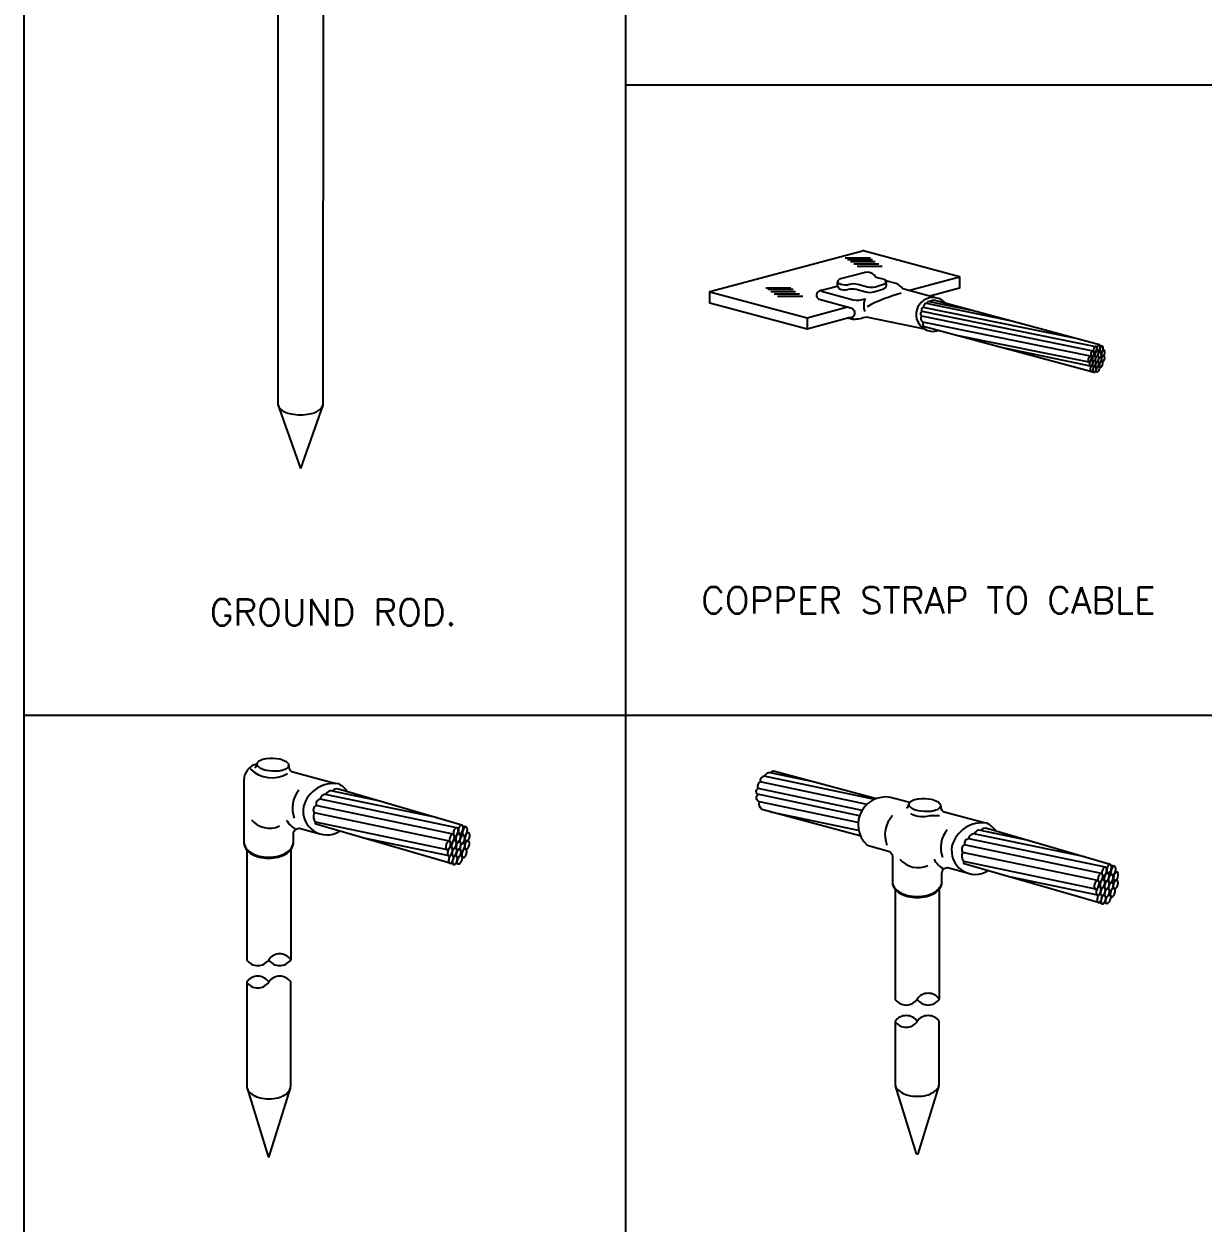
# Model space of a CAD drawing. Header units: inches. Extents: x 1917 to 3477, y 820 to 1550.
# Drawn here: x 1916.8 to 2096, y 1185.1 to 1367.4 of the extents above; entities that cross this region are included whole.
import ezdxf
from ezdxf.enums import TextEntityAlignment as Align

# ---------------------------------------------------------------- set-up
doc = ezdxf.new("R2010")
doc.units = ezdxf.units.IN
doc.header["$MEASUREMENT"] = 0
for name, color, linetype in [('ELDIM', 2, 'Continuous'), ('ELEC', 7, 'Continuous'), ('TITLE', 7, 'Continuous'), ('TXT30', 2, 'Continuous')]:
    doc.layers.add(name, color=color, linetype=linetype)
doc.styles.add('ROMANS', font='romans.shx')

msp = doc.modelspace()

# ---------------------------------------------------------------- linework, layer by layer
at = {"layer": 'ELDIM'}
for p, q in [((2037.66383, 1326.78162), (2040.38486, 1327.5125)), ((2040.98761, 1327.79636), (2040.93544, 1327.81035)), ((1957.01071, 1254.60137), (1957.00858, 1254.57961)), ((2051.39589, 1249.01628), (2049.09235, 1249.64488)), ((2062.7242, 1245.92498), (2056.83065, 1247.53323))]:
    msp.add_line(p, q, dxfattribs=at)
for points in [[(2044.63099, 1329.61148), (2040.89254, 1328.61681, 0.000813506), (2040.88874, 1328.616, 0.068068196), (2040.66166, 1328.51225, 0.101299952), (2040.49827, 1328.34947, 0.330933625), (2040.49827, 1328.06099, 0.106667637), (2040.66027, 1327.91358, 0.072603001), (2040.87756, 1327.82658, 0.005379113), (2040.90316, 1327.82071, 0.141376732), (2042.20053, 1327.79646), (2042.28206, 1327.81834, -0.131812574), (2043.49498, 1327.81844), (2044.97572, 1327.42131, 0.131866711), (2046.18912, 1327.42153), (2047.56235, 1327.86274)], [(2047.55765, 1328.51049), (2046.50123, 1328.79382, -0.228753413), (2045.99594, 1329.22275, 0.264381095), (2044.52974, 1329.58684)], [(2038.05988, 1326.88801, 0.061143725), (2037.78652, 1326.83252, 0.089307636), (2037.4945, 1326.67277, 0.104791214), (2037.29034, 1326.42199, 0.23753959), (2037.29034, 1325.86746, 0.104791214), (2037.4945, 1325.61668, 0.042332447), (2037.62605, 1325.52782), (2042.46308, 1324.23054, -0.944162492), (2042.13561, 1322.68572)], [(2040.45269, 1328.26054, 0.32425186), (2040.71712, 1327.10972, 0.14534042), (2041.97584, 1327.01594), (2042.05737, 1327.03782, -0.131812574), (2043.27029, 1327.03792), (2044.75103, 1326.64079, 0.131866711), (2045.96443, 1326.64102), (2047.47855, 1327.12749, 0.330312712), (2047.89316, 1327.91678, 0.362407543), (2047.53355, 1328.51959)], [(2055.18404, 1325.7849), (2050.35027, 1327.09733, 0.166184129), (2049.34454, 1327.91608), (2047.78893, 1328.33329)], [(2037.98403, 1326.73522), (2042.82106, 1325.43794, 0.143332388), (2044.62906, 1325.61382)], [(2053.69843, 1320.96919), (2044.82883, 1322.82273, -0.063041189), (2042.77954, 1322.44207), (2042.01588, 1322.64688)], [(1956.90979, 1254.97333, 0.096039728), (1956.34492, 1255.36759, 0.052844302), (1955.62623, 1255.59961, 0.084169911), (1953.63917, 1255.69302, 0.052844302), (1952.90187, 1255.52944, 0.096039728), (1952.30251, 1255.18991, 0.429380257), (1952.27406, 1254.58473, 0.096039728), (1952.83893, 1254.19047, 0.052844302), (1953.55763, 1253.95845, 0.073706861), (1955.54469, 1253.86504, 0.052844302), (1956.28198, 1254.02862, 0.096039728), (1956.88135, 1254.36816, 0.446784554), (1956.89592, 1254.98699)], [(1952.15695, 1254.88206, 0.351392718), (1950.19446, 1252.43442), (1950.19446, 1242.90143, 0.157481547), (1950.48986, 1241.98682, 0.106562476), (1951.38352, 1241.18113, 0.072071379), (1952.51625, 1240.73204, 0.105685164), (1955.39548, 1240.73204, 0.072071379), (1956.52821, 1241.18113, 0.106562476), (1957.42187, 1241.98682, 0.157481547), (1957.71726, 1242.90143), (1957.71726, 1244.28886, -0.495852138), (1958.77648, 1245.09433), (1961.54783, 1244.32585)], [(1957.02699, 1254.6841), (1957.02699, 1254.49185, 0.338172887), (1957.64281, 1253.68547), (1964.14114, 1251.91218)], [(1964.59525, 1251.86121, 0.383598824), (1959.25241, 1248.41613, 0.660119685), (1964.743, 1244.67069)], [(2049.19605, 1249.61724, 0.824837357), (2044.94696, 1242.54908), (2048.16501, 1241.65673, -0.337030545), (2048.77752, 1240.85125), (2048.77752, 1236.91423, 0.157481547), (2049.07292, 1235.99962, 0.106562476), (2049.96658, 1235.19392, 0.072071379), (2051.09931, 1234.74483, 0.105685164), (2053.97854, 1234.74483, 0.072071379), (2055.11126, 1235.19392, 0.106562476), (2056.00493, 1235.99962, 0.157481547), (2056.30032, 1236.91423), (2056.30032, 1238.30165, -0.495852138), (2057.35954, 1239.10712), (2060.13089, 1238.33864)], [(2056.02304, 1248.84028, 0.096039728), (2055.45873, 1249.23535, 0.052844302), (2054.74037, 1249.46839, 0.084527924), (2052.75344, 1249.56462, 0.052844302), (2052.01592, 1249.40209, 0.096039728), (2051.41607, 1249.06341, 0.429801345), (2051.38676, 1248.45828, 0.096039728), (2051.95107, 1248.06321, 0.052844302), (2052.66944, 1247.83017, 0.074064286), (2054.65636, 1247.73394, 0.052844302), (2055.39389, 1247.89647, 0.096039728), (2055.99373, 1248.23515, 0.447211066), (2056.00875, 1248.85437)], [(2056.12343, 1248.46817), (2056.12127, 1248.44642, 0.381249278), (2056.77652, 1247.54683)], [(2055.91079, 1246.9936, 0.085919841), (2054.02031, 1246.90878, -0.198981788), (2051.58668, 1247.34302)], [(2063.17831, 1245.87401, 0.383598824), (2057.83547, 1242.42893, 0.660119685), (2063.32606, 1238.68348)], [(1950.19009, 1243.06373, 0.157481547), (1950.48549, 1242.14912, 0.106562476), (1951.37915, 1241.34342, 0.072071379), (1952.51188, 1240.89433, 0.105685164), (1955.39111, 1240.89433, 0.072071379), (1956.52383, 1241.34342, 0.106562476), (1957.4175, 1242.14912, 0.157481547), (1957.71289, 1243.06373, 0.157481547)], [(2048.77315, 1237.07653, 0.157481547), (2049.06855, 1236.16191, 0.106562476), (2049.96221, 1235.35622, 0.072071379), (2051.09494, 1234.90713, 0.105685164), (2053.97417, 1234.90713, 0.072071379), (2055.10689, 1235.35622, 0.106562476), (2056.00056, 1236.16191, 0.157481547), (2056.29595, 1237.07653, 0.157481547)]]:
    msp.add_lwpolyline(points, format="xyb", dxfattribs=at)
for centre, radius, start, end in [((2047.40471, 1328.19001), 0.36326, 279.9034355, 50.1825382), ((2047.34024, 1324.55518), 2.91385, 158.5390665, 197.8336973), ((2056.64688, 1302.22689), 25.08116, 105.0745014, 117.8745103), ((2054.95353, 1323.21901), 2.57623, 39.9473133, 288.2504937), ((2054.33601, 1324.80602), 0.36347, 73.2321889, 165.2641216), ((1954.44582, 1257.4226), 4.63281, 224.7825821, 300.553223), ((1951.44767, 1254.90996), 0.70772, 302.7513352, 356.2379534), ((1957.83991, 1254.49653), 0.83547, 257.5902915, 257.7913996), ((1961.85685, 1248.16432), 4.30814, 140.7615057, 200.482558), ((1963.05196, 1248.72469), 3.48281, 35.0416896, 63.4362287), ((2050.56083, 1248.78468), 0.70772, 302.6698643, 356.1564825), ((2051.92395, 1244.11344), 4.28222, 136.904924, 201.2714932), ((1954.08259, 1248.74386), 3.61313, 220.231011, 294.8434674), ((1959.71454, 1247.98677), 3.44131, 208.2329268, 243.4173824), ((2060.43991, 1242.17712), 4.30814, 140.7615057, 200.482558), ((2061.63502, 1242.73749), 3.48281, 35.0416896, 63.4362287), ((2052.66565, 1242.75666), 3.61313, 220.231011, 294.8434674), ((2058.1413, 1242.02785), 3.44131, 208.2329268, 243.4173824)]:
    msp.add_arc(centre, radius, start, end, dxfattribs=at)
at = {"layer": 'ELEC', "color": 1}
for p, q in [((1955.34366, 1411.15184), (1955.34366, 1309.53255)), ((1962.21415, 1411.14541), (1962.21125, 1309.43768)), ((2041.61261, 1331.81763), (2045.43403, 1331.81763)), ((2041.9352, 1331.58884), (2045.75662, 1331.58884)), ((2042.38681, 1331.26855), (2046.13234, 1331.26855)), ((2042.90295, 1330.9025), (2046.72437, 1330.9025)), ((2043.41908, 1330.53645), (2047.24051, 1330.53645)), ((2029.52543, 1327.26973), (2033.34686, 1327.26973)), ((2029.84802, 1327.04095), (2033.66944, 1327.04095)), ((2030.29964, 1326.72065), (2034.04516, 1326.72065)), ((2030.81577, 1326.3546), (2034.63719, 1326.3546)), ((2031.33191, 1325.98855), (2035.15333, 1325.98855)), ((2080.23661, 1318.6225), (2055.06183, 1325.37335)), ((2076.47106, 1319.63148), (2053.44692, 1324.26617)), ((2035.80921, 1322.71272), (2035.80921, 1320.98642)), ((2078.90981, 1316.90109), (2053.41321, 1322.05541)), ((2079.44303, 1314.41454), (2053.66839, 1321.33343)), ((2078.7036, 1315.98658), (2058.55233, 1320.01747)), ((2078.89693, 1315.34256), (2065.36789, 1318.18597)), ((2079.9467, 1317.70494), (2079.7986, 1317.73742)), ((2080.68794, 1318.42066), (2080.33268, 1318.51585)), ((2080.93355, 1317.80631), (2080.76966, 1317.85023)), ((2079.09457, 1316.26256), (2078.98509, 1316.28657)), ((2079.57827, 1316.97466), (2079.36682, 1317.02103)), ((2080.39762, 1317.52847), (2080.06766, 1317.60082)), ((2080.69985, 1316.88812), (2080.49739, 1316.94237)), ((2080.95952, 1316.93386), (2080.87692, 1316.956)), ((2079.20684, 1315.46168), (2079.10004, 1315.4851)), ((2079.64068, 1315.33216), (2079.4985, 1315.36334)), ((2079.89189, 1314.46581), (2079.60502, 1314.54268)), ((2080.22247, 1315.33215), (2080.06176, 1315.37521)), ((2080.39205, 1315.17071), (2080.28824, 1315.19853)), ((1955.34366, 1309.53255), (1958.78038, 1299.82521)), ((1962.21125, 1309.43768), (1958.78038, 1299.82521)), ((2044.95868, 1248.73483), (2028.66821, 1252.15708)), ((2046.10064, 1249.48981), (2029.30279, 1253.02023)), ((2036.53358, 1252.22719), (2030.20423, 1253.55744)), ((2046.35816, 1249.5947), (2030.70882, 1253.78793)), ((1979.45834, 1246.74054), (1962.56099, 1250.25588)), ((1970.90462, 1249.23444), (1963.3925, 1250.81256)), ((2043.77117, 1247.01946), (2028.26583, 1250.27823)), ((2044.16984, 1247.83616), (2028.39294, 1251.152)), ((1981.99246, 1244.24196), (1961.11056, 1248.59538)), ((1982.58166, 1245.18039), (1961.78669, 1249.51813)), ((2043.53749, 1246.00632), (2028.56746, 1249.15258)), ((2043.62335, 1244.78267), (2030.29095, 1247.58476)), ((1981.12708, 1241.84988), (1961.04965, 1246.03682)), ((1983.96186, 1245.32714), (1983.45434, 1245.46313)), ((2069.48768, 1243.24723), (2061.97556, 1244.82535)), ((1981.40327, 1240.92986), (1968.22348, 1243.65958)), ((1982.37662, 1243.26143), (1982.07455, 1243.32767)), ((1982.90295, 1244.30469), (1982.69137, 1244.35108)), ((1983.54712, 1244.05259), (1983.07575, 1244.15595)), ((1983.97887, 1243.1378), (1983.68964, 1243.2153)), ((1984.31273, 1244.4495), (1984.0786, 1244.51224)), ((1984.34983, 1243.20315), (1984.23183, 1243.23477)), ((2081.16472, 1239.19319), (2060.36975, 1243.53093)), ((2078.0414, 1240.75334), (2061.14405, 1244.26868)), ((1981.68561, 1242.24415), (1981.52921, 1242.27845)), ((1981.846, 1241.10003), (1981.69344, 1241.13348)), ((2080.57552, 1238.25476), (2059.69361, 1242.60817)), ((1982.46578, 1240.91501), (1982.26266, 1240.95955)), ((1982.82465, 1239.67736), (1982.41483, 1239.78717)), ((1983.29691, 1240.91499), (1983.06732, 1240.97651)), ((1983.53916, 1240.68436), (1983.39087, 1240.7241)), ((2079.71014, 1235.86268), (2059.63271, 1240.04962)), ((2082.54492, 1239.33994), (2082.0374, 1239.47593)), ((2079.98633, 1234.94265), (2066.80654, 1237.67238)), ((2081.48601, 1238.31749), (2081.27443, 1238.36388)), ((2082.13018, 1238.06538), (2081.65881, 1238.16875)), ((2082.89579, 1238.4623), (2082.66166, 1238.52504)), ((2080.26867, 1236.25695), (2080.11227, 1236.29124)), ((2080.95967, 1237.27423), (2080.65761, 1237.34046)), ((2082.56193, 1237.1506), (2082.2727, 1237.2281)), ((2082.93289, 1237.21595), (2082.81489, 1237.24757)), ((2080.42906, 1235.11283), (2080.27649, 1235.14628)), ((2081.04884, 1234.9278), (2080.84572, 1234.97234)), ((2081.87997, 1234.92779), (2081.65038, 1234.9893)), ((2082.12222, 1234.69716), (2081.97392, 1234.7369)), ((2081.40771, 1233.69015), (2080.99789, 1233.79997))]:
    msp.add_line(p, q, dxfattribs=at)
for points in [[(2043.03918, 1322.46117), (2042.16874, 1322.69462), (2035.80921, 1320.98642), (2021.04171, 1324.94703), (2021.04171, 1326.68489), (2044.20451, 1332.9065)], [(2051.24229, 1326.8581), (2058.99356, 1328.94011), (2044.15538, 1332.91968)], [(2058.98117, 1328.96316), (2058.98117, 1327.21049), (2054.45818, 1325.9956)], [(2021.04171, 1326.67333), (2035.80921, 1322.71272), (2041.96116, 1324.36515)]]:
    msp.add_lwpolyline(points, dxfattribs=at)
for points in [[(2061.11805, 1323.75059), (2054.44006, 1325.15348, -0.234211552), (2055.09608, 1325.36921)], [(2079.7218, 1318.31793), (2053.29471, 1323.66782, 0.600840299), (2053.22007, 1322.93992)], [(2067.17801, 1322.12683), (2053.98357, 1324.89867, 0.430044597), (2053.48234, 1324.26371, 0.574399479), (2053.30454, 1323.66783)], [(2079.30936, 1317.66103), (2053.238, 1322.93616, 0.513931948), (2053.41613, 1322.06445, 0.342430736), (2053.67656, 1321.32809)], [(2078.92364, 1317.08145, 0.064948126), (2078.93438, 1316.93034, 0.104202953), (2078.98998, 1316.80183, 0.348794874), (2079.14467, 1316.76019, 0.104202953), (2079.25726, 1316.84342, 0.064948126), (2079.34242, 1316.96872, 0.096293729), (2079.44184, 1317.33807, 0.064948126), (2079.4311, 1317.48919, 0.104202953), (2079.3755, 1317.61769, 0.360500933), (2079.22081, 1317.65933, 0.104202953), (2079.10822, 1317.5761, 0.064948126), (2079.02306, 1317.4508, 0.106799207), (2078.92283, 1317.06531)], [(2079.33443, 1317.74461, 0.064948126), (2079.34517, 1317.5935, 0.104202953), (2079.40077, 1317.46499, 0.348794874), (2079.55545, 1317.42335, 0.104202953), (2079.66805, 1317.50658, 0.064948126), (2079.7532, 1317.63188, 0.096293729), (2079.85263, 1318.00123, 0.064948126), (2079.84188, 1318.15234, 0.104202953), (2079.78628, 1318.28085, 0.360500933), (2079.6316, 1318.32249, 0.104202953), (2079.519, 1318.23926, 0.064948126), (2079.43385, 1318.11396, 0.106799207), (2079.33362, 1317.72846)], [(2079.58722, 1317.11303, 0.064948126), (2079.59796, 1316.96192, 0.104202953), (2079.65356, 1316.83341, 0.348794874), (2079.80825, 1316.79177, 0.104202953), (2079.92084, 1316.875, 0.064948126), (2080.006, 1317.0003, 0.096293729), (2080.10542, 1317.36965, 0.064948126), (2080.09468, 1317.52076, 0.104202953), (2080.03908, 1317.64927, 0.360500933), (2079.88439, 1317.69091, 0.104202953), (2079.77179, 1317.60768, 0.064948126), (2079.68664, 1317.48238, 0.106799207), (2079.58641, 1317.09689)], [(2079.85897, 1318.03346, 0.064948126), (2079.86972, 1317.88235, 0.104202953), (2079.92532, 1317.75384, 0.348794874), (2080.08, 1317.7122, 0.104202953), (2080.1926, 1317.79543, 0.064948126), (2080.27775, 1317.92073, 0.096293729), (2080.37718, 1318.29008, 0.064948126), (2080.36643, 1318.44119, 0.104202953), (2080.31083, 1318.5697, 0.360500933), (2080.15615, 1318.61134, 0.104202953), (2080.04355, 1318.52811, 0.064948126), (2079.9584, 1318.40281, 0.106799207), (2079.85816, 1318.01732)], [(2080.30896, 1317.83038, 0.064948126), (2080.3197, 1317.67926, 0.104202953), (2080.3753, 1317.55075, 0.348794874), (2080.52999, 1317.50911, 0.104202953), (2080.64258, 1317.59234, 0.064948126), (2080.72774, 1317.71764, 0.096293729), (2080.82716, 1318.08699, 0.064948126), (2080.81642, 1318.23811, 0.104202953), (2080.76082, 1318.36661, 0.360500933), (2080.60613, 1318.40825, 0.104202953), (2080.49353, 1318.32502, 0.064948126), (2080.40838, 1318.19972, 0.106799207), (2080.30815, 1317.81423)], [(2080.57024, 1317.22111, 0.064948126), (2080.58098, 1317.06999, 0.104202953), (2080.63658, 1316.94149, 0.348794874), (2080.79127, 1316.89985, 0.104202953), (2080.90386, 1316.98308, 0.064948126), (2080.98902, 1317.10838, 0.096293729), (2081.08844, 1317.47772, 0.064948126), (2081.0777, 1317.62884, 0.104202953), (2081.0221, 1317.75734, 0.360500933), (2080.86741, 1317.79898, 0.104202953), (2080.75481, 1317.71575, 0.064948126), (2080.66966, 1317.59045, 0.106799207), (2080.56943, 1317.20496)], [(2078.52815, 1316.3132, 0.064948126), (2078.53889, 1316.16209, 0.104202953), (2078.59449, 1316.03358, 0.348794874), (2078.74918, 1315.99194, 0.104202953), (2078.86177, 1316.07517, 0.064948126), (2078.94693, 1316.20047, 0.096293729), (2079.04635, 1316.56982, 0.064948126), (2079.03561, 1316.72093, 0.104202953), (2078.98001, 1316.84944, 0.360500933), (2078.82532, 1316.89108, 0.104202953), (2078.71272, 1316.80785, 0.064948126), (2078.62757, 1316.68255, 0.106799207), (2078.52734, 1316.29706)], [(2078.72811, 1315.67519, 0.064948126), (2078.73885, 1315.52407, 0.104202953), (2078.79445, 1315.39557, 0.348794874), (2078.94914, 1315.35393, 0.104202953), (2079.06173, 1315.43716, 0.064948126), (2079.14689, 1315.56246, 0.096293729), (2079.24631, 1315.9318, 0.064948126), (2079.23557, 1316.08292, 0.104202953), (2079.17997, 1316.21142, 0.360500933), (2079.02528, 1316.25306, 0.104202953), (2078.91268, 1316.16984, 0.064948126), (2078.82753, 1316.04453, 0.106799207), (2078.7273, 1315.65904)], [(2079.14332, 1316.40693, 0.064948126), (2079.15407, 1316.25582, 0.104202953), (2079.20967, 1316.12731, 0.348794874), (2079.36435, 1316.08567, 0.104202953), (2079.47695, 1316.1689, 0.064948126), (2079.5621, 1316.2942, 0.096293729), (2079.66153, 1316.66355, 0.064948126), (2079.65078, 1316.81466, 0.104202953), (2079.59518, 1316.94317, 0.360500933), (2079.4405, 1316.98481, 0.104202953), (2079.3279, 1316.90158, 0.064948126), (2079.24275, 1316.77628, 0.106799207), (2079.14251, 1316.39079)], [(2079.19223, 1315.62883, 0.064948126), (2079.20298, 1315.47771, 0.104202953), (2079.25858, 1315.3492, 0.348794874), (2079.41326, 1315.30756, 0.104202953), (2079.52586, 1315.39079, 0.064948126), (2079.61101, 1315.51609, 0.096293729), (2079.71043, 1315.88544, 0.064948126), (2079.69969, 1316.03656, 0.104202953), (2079.64409, 1316.16506, 0.360500933), (2079.48941, 1316.2067, 0.104202953), (2079.37681, 1316.12347, 0.064948126), (2079.29166, 1315.99817, 0.106799207), (2079.19142, 1315.61268)], [(2079.62324, 1316.29741, 0.064948126), (2079.63399, 1316.1463, 0.104202953), (2079.68959, 1316.01779, 0.348794874), (2079.84427, 1315.97615, 0.104202953), (2079.95687, 1316.05938, 0.064948126), (2080.04202, 1316.18468, 0.096293729), (2080.14145, 1316.55403, 0.064948126), (2080.1307, 1316.70514, 0.104202953), (2080.0751, 1316.83365, 0.360500933), (2079.92042, 1316.87529, 0.104202953), (2079.80782, 1316.79206, 0.064948126), (2079.72267, 1316.66676, 0.106799207), (2079.62243, 1316.28127)], [(2079.63462, 1315.47093, 0.064948126), (2079.64536, 1315.31982, 0.104202953), (2079.70096, 1315.19131, 0.348794874), (2079.85565, 1315.14967, 0.104202953), (2079.96824, 1315.2329, 0.064948126), (2080.0534, 1315.3582, 0.096293729), (2080.15282, 1315.72755, 0.064948126), (2080.14208, 1315.87866, 0.104202953), (2080.08648, 1316.00717, 0.360500933), (2079.93179, 1316.04881, 0.104202953), (2079.81919, 1315.96558, 0.064948126), (2079.73404, 1315.84028, 0.106799207), (2079.63381, 1315.45478)], [(2080.0296, 1316.93935, 0.064948126), (2080.04035, 1316.78823, 0.104202953), (2080.09595, 1316.65973, 0.348794874), (2080.25063, 1316.61809, 0.104202953), (2080.36323, 1316.70132, 0.064948126), (2080.44838, 1316.82662, 0.096293729), (2080.54781, 1317.19596, 0.064948126), (2080.53706, 1317.34708, 0.104202953), (2080.48146, 1317.47558, 0.360500933), (2080.32678, 1317.51722, 0.104202953), (2080.21418, 1317.434, 0.064948126), (2080.12903, 1317.30869, 0.106799207), (2080.02879, 1316.9232)], [(2080.0454, 1316.14988, 0.064948126), (2080.05615, 1315.99876, 0.104202953), (2080.11175, 1315.87026, 0.348794874), (2080.26643, 1315.82862, 0.104202953), (2080.37903, 1315.91184, 0.064948126), (2080.46418, 1316.03715, 0.096293729), (2080.56361, 1316.40649, 0.064948126), (2080.55286, 1316.55761, 0.104202953), (2080.49726, 1316.68611, 0.360500933), (2080.34258, 1316.72775, 0.104202953), (2080.22998, 1316.64452, 0.064948126), (2080.14483, 1316.51922, 0.106799207), (2080.04459, 1316.13373)], [(2080.235, 1315.50251, 0.064948126), (2080.24574, 1315.35139, 0.104202953), (2080.30134, 1315.22289, 0.348794874), (2080.45603, 1315.18125, 0.104202953), (2080.56862, 1315.26448, 0.064948126), (2080.65378, 1315.38978, 0.096293729), (2080.7532, 1315.75912, 0.064948126), (2080.74246, 1315.91024, 0.104202953), (2080.68686, 1316.03875, 0.360500933), (2080.53217, 1316.08039, 0.104202953), (2080.41957, 1315.99716, 0.064948126), (2080.33442, 1315.87186, 0.106799207), (2080.23419, 1315.48636)], [(2080.54121, 1316.36523, 0.064948126), (2080.55195, 1316.21412, 0.104202953), (2080.60755, 1316.08561, 0.348794874), (2080.76224, 1316.04397, 0.104202953), (2080.87483, 1316.1272, 0.064948126), (2080.95998, 1316.2525, 0.096293729), (2081.05941, 1316.62185, 0.064948126), (2081.04867, 1316.77296, 0.104202953), (2080.99306, 1316.90147, 0.360500933), (2080.83838, 1316.94311, 0.104202953), (2080.72578, 1316.85988, 0.064948126), (2080.64063, 1316.73458, 0.106799207), (2080.5404, 1316.34909)], [(2078.82884, 1314.87536, 0.064948126), (2078.83959, 1314.72424, 0.104202953), (2078.89519, 1314.59574, 0.348794874), (2079.04987, 1314.5541, 0.104202953), (2079.16247, 1314.63733, 0.064948126), (2079.24762, 1314.76263, 0.096293729), (2079.34704, 1315.13197, 0.064948126), (2079.3363, 1315.28309, 0.104202953), (2079.2807, 1315.41159, 0.360500933), (2079.12602, 1315.45323, 0.104202953), (2079.01342, 1315.37001, 0.064948126), (2078.92827, 1315.2447, 0.106799207), (2078.82803, 1314.85921)], [(2079.24557, 1314.74955, 0.064948126), (2079.25631, 1314.59843, 0.104202953), (2079.31191, 1314.46992, 0.348794874), (2079.46659, 1314.42828, 0.104202953), (2079.57919, 1314.51151, 0.064948126), (2079.66434, 1314.63682, 0.096293729), (2079.76377, 1315.00616, 0.064948126), (2079.75302, 1315.15728, 0.104202953), (2079.69742, 1315.28578, 0.360500933), (2079.54274, 1315.32742, 0.104202953), (2079.43014, 1315.24419, 0.064948126), (2079.34499, 1315.11889, 0.106799207), (2079.24476, 1314.7334)], [(2079.73118, 1314.82623, 0.064948126), (2079.71941, 1314.67519, 0.104202953), (2079.75534, 1314.53986, 0.362537459), (2079.90214, 1314.47575, 0.104202953), (2080.02583, 1314.54137, 0.064948126), (2080.12862, 1314.65266, 0.108621229), (2080.2817, 1315.00318, 0.064948126), (2080.29348, 1315.15422, 0.104202953), (2080.25754, 1315.28955, 0.374347234), (2080.11074, 1315.35366, 0.104202953), (2079.98705, 1315.28804, 0.064948126), (2079.88426, 1315.17675, 0.09386946), (2079.73834, 1314.85754)], [(2029.3084, 1253.02065, 0.461338911), (2028.66899, 1252.15368, 0.494693157), (2028.41499, 1251.15397)], [(1983.31711, 1245.61549), (1964.55354, 1251.08614, 0.250924417), (1963.65203, 1250.79051, 0.389700126), (1962.66024, 1250.24607, 0.466140616), (1961.80814, 1249.52015, 0.483038431), (1961.17954, 1248.58484, 0.519983473), (1960.91413, 1247.4122)], [(2043.81633, 1243.97187), (2028.94644, 1247.95994, -0.304489025), (2028.56861, 1249.15653, -0.578900393), (2028.31993, 1250.25718)], [(1981.42168, 1243.15633), (1960.86799, 1247.44336, 0.298031818), (1961.06779, 1246.04413)], [(1982.18342, 1239.60412), (1961.11601, 1245.72435, -0.274181976), (1961.09573, 1246.01621)], [(1982.02827, 1244.36136, 0.064948126), (1982.04362, 1244.14548, 0.104202953), (1982.12305, 1243.9619, 0.348794874), (1982.34402, 1243.90242, 0.104202953), (1982.50488, 1244.02132, 0.064948126), (1982.62652, 1244.20032, 0.096293729), (1982.76856, 1244.72795, 0.064948126), (1982.75321, 1244.94383, 0.104202953), (1982.67378, 1245.12741, 0.360500933), (1982.4528, 1245.1869, 0.104202953), (1982.29195, 1245.068, 0.064948126), (1982.1703, 1244.889, 0.106799207), (1982.02711, 1244.3383)], [(1982.77762, 1244.77401, 0.064948126), (1982.79297, 1244.55813, 0.104202953), (1982.8724, 1244.37455, 0.348794874), (1983.09338, 1244.31506, 0.104202953), (1983.25423, 1244.43396, 0.064948126), (1983.37588, 1244.61296, 0.096293729), (1983.51791, 1245.1406, 0.064948126), (1983.50256, 1245.35648, 0.104202953), (1983.42313, 1245.54006, 0.360500933), (1983.20216, 1245.59954, 0.104202953), (1983.0413, 1245.48065, 0.064948126), (1982.91966, 1245.30164, 0.106799207), (1982.77646, 1244.75094)], [(1983.42046, 1244.48388, 0.064948126), (1983.4358, 1244.268, 0.104202953), (1983.51523, 1244.08442, 0.348794874), (1983.73621, 1244.02494, 0.104202953), (1983.89706, 1244.14383, 0.064948126), (1984.01871, 1244.32284, 0.096293729), (1984.16074, 1244.85047, 0.064948126), (1984.1454, 1245.06635, 0.104202953), (1984.06597, 1245.24993, 0.360500933), (1983.84499, 1245.30942, 0.104202953), (1983.68414, 1245.19052, 0.064948126), (1983.56249, 1245.01152, 0.106799207), (1983.4193, 1244.46081)], [(2081.90017, 1239.62829), (2063.1366, 1245.09893, 0.250924417), (2062.23509, 1244.80331, 0.389700126), (2061.2433, 1244.25887, 0.466140616), (2060.3912, 1243.53295, 0.483038431), (2059.7626, 1242.59763, 0.519983473), (2059.49719, 1241.425)], [(1980.87644, 1242.31649, 0.064948126), (1980.89179, 1242.10061, 0.104202953), (1980.97122, 1241.91703, 0.348794874), (1981.1922, 1241.85755, 0.104202953), (1981.35305, 1241.97645, 0.064948126), (1981.4747, 1242.15545, 0.096293729), (1981.61673, 1242.68308, 0.064948126), (1981.60138, 1242.89896, 0.104202953), (1981.52195, 1243.08254, 0.360500933), (1981.30098, 1243.14203, 0.104202953), (1981.14012, 1243.02313, 0.064948126), (1981.01848, 1242.84413, 0.106799207), (1980.87528, 1242.29343)], [(1981.44143, 1243.414, 0.064948126), (1981.45678, 1243.19812, 0.104202953), (1981.53621, 1243.01454, 0.348794874), (1981.75718, 1242.95505, 0.104202953), (1981.91804, 1243.07395, 0.064948126), (1982.03968, 1243.25295, 0.096293729), (1982.18172, 1243.78059, 0.064948126), (1982.16637, 1243.99647, 0.104202953), (1982.08694, 1244.18005, 0.360500933), (1981.86596, 1244.23953, 0.104202953), (1981.70511, 1244.12063, 0.064948126), (1981.58346, 1243.94163, 0.106799207), (1981.44027, 1243.39093)], [(1981.75527, 1242.45039, 0.064948126), (1981.77061, 1242.23451, 0.104202953), (1981.85004, 1242.05094, 0.348794874), (1982.07102, 1241.99145, 0.104202953), (1982.23187, 1242.11035, 0.064948126), (1982.35352, 1242.28935, 0.096293729), (1982.49555, 1242.81699, 0.064948126), (1982.48021, 1243.03287, 0.104202953), (1982.40078, 1243.21645, 0.360500933), (1982.1798, 1243.27593, 0.104202953), (1982.01895, 1243.15703, 0.064948126), (1981.8973, 1242.97803, 0.106799207), (1981.75411, 1242.42733)], [(1982.3894, 1243.45911, 0.064948126), (1982.40475, 1243.24323, 0.104202953), (1982.48418, 1243.05965, 0.348794874), (1982.70516, 1243.00016, 0.104202953), (1982.86601, 1243.11906, 0.064948126), (1982.98765, 1243.29806, 0.096293729), (1983.12969, 1243.8257, 0.064948126), (1983.11434, 1244.04158, 0.104202953), (1983.03491, 1244.22516, 0.360500933), (1982.81393, 1244.28464, 0.104202953), (1982.65308, 1244.16575, 0.064948126), (1982.53143, 1243.98674, 0.106799207), (1982.38824, 1243.43604)], [(1982.44087, 1242.29393, 0.064948126), (1982.45622, 1242.07805, 0.104202953), (1982.53564, 1241.89448, 0.348794874), (1982.75662, 1241.83499, 0.104202953), (1982.91747, 1241.95389, 0.064948126), (1983.03912, 1242.13289, 0.096293729), (1983.18116, 1242.66053, 0.064948126), (1983.16581, 1242.87641, 0.104202953), (1983.08638, 1243.05999, 0.360500933), (1982.8654, 1243.11947, 0.104202953), (1982.70455, 1243.00057, 0.064948126), (1982.5829, 1242.82157, 0.106799207), (1982.43971, 1242.27087)], [(1983.02138, 1243.21099, 0.064948126), (1983.03673, 1242.99511, 0.104202953), (1983.11616, 1242.81153, 0.348794874), (1983.33713, 1242.75204, 0.104202953), (1983.49799, 1242.87094, 0.064948126), (1983.61963, 1243.04994, 0.096293729), (1983.76167, 1243.57758, 0.064948126), (1983.74632, 1243.79346, 0.104202953), (1983.66689, 1243.97704, 0.360500933), (1983.44591, 1244.03652, 0.104202953), (1983.28506, 1243.91762, 0.064948126), (1983.16341, 1243.73862, 0.106799207), (1983.02022, 1243.18792)], [(1983.04395, 1242.08317, 0.064948126), (1983.0593, 1241.86729, 0.104202953), (1983.13873, 1241.68371, 0.348794874), (1983.35971, 1241.62423, 0.104202953), (1983.52056, 1241.74312, 0.064948126), (1983.64221, 1241.92213, 0.096293729), (1983.78424, 1242.44976, 0.064948126), (1983.76889, 1242.66564, 0.104202953), (1983.68946, 1242.84922, 0.360500933), (1983.46848, 1242.90871, 0.104202953), (1983.30763, 1242.78981, 0.064948126), (1983.18598, 1242.61081, 0.106799207), (1983.04279, 1242.0601)], [(1983.75224, 1242.39082, 0.064948126), (1983.76759, 1242.17494, 0.104202953), (1983.84702, 1241.99136, 0.348794874), (1984.068, 1241.93188, 0.104202953), (1984.22885, 1242.05077, 0.064948126), (1984.3505, 1242.22978, 0.096293729), (1984.49253, 1242.75741, 0.064948126), (1984.47718, 1242.97329, 0.104202953), (1984.39775, 1243.15687, 0.360500933), (1984.17677, 1243.21636, 0.104202953), (1984.01592, 1243.09746, 0.064948126), (1983.89428, 1242.91846, 0.106799207), (1983.75108, 1242.36775)], [(1983.79371, 1243.6135, 0.064948126), (1983.80906, 1243.39762, 0.104202953), (1983.88849, 1243.21404, 0.348794874), (1984.10947, 1243.15456, 0.104202953), (1984.27032, 1243.27345, 0.064948126), (1984.39197, 1243.45246, 0.096293729), (1984.534, 1243.98009, 0.064948126), (1984.51865, 1244.19597, 0.104202953), (1984.43923, 1244.37955, 0.360500933), (1984.21825, 1244.43904, 0.104202953), (1984.0574, 1244.32014, 0.064948126), (1983.93575, 1244.14114, 0.106799207), (1983.79256, 1243.59043)], [(1950.6124, 1241.82887), (1950.6124, 1225.1366, 0.533897265), (1953.95586, 1225.1366, 0.533897265), (1957.29933, 1225.1366)], [(1957.29933, 1241.82887), (1957.29933, 1225.1366, 0.533897265), (1953.95586, 1225.1366)], [(1981.1621, 1241.40504, 0.064948126), (1981.17745, 1241.18916, 0.104202953), (1981.25688, 1241.00558, 0.348794874), (1981.47786, 1240.9461, 0.104202953), (1981.63871, 1241.065, 0.064948126), (1981.76035, 1241.244, 0.096293729), (1981.90239, 1241.77164, 0.064948126), (1981.88704, 1241.98752, 0.104202953), (1981.80761, 1242.17109, 0.360500933), (1981.58663, 1242.23058, 0.104202953), (1981.42578, 1242.11168, 0.064948126), (1981.30413, 1241.93268, 0.106799207), (1981.16094, 1241.38198)], [(1981.30601, 1240.26243, 0.064948126), (1981.32135, 1240.04655, 0.104202953), (1981.40078, 1239.86297, 0.348794874), (1981.62176, 1239.80349, 0.104202953), (1981.78261, 1239.92238, 0.064948126), (1981.90426, 1240.10139, 0.096293729), (1982.04629, 1240.62902, 0.064948126), (1982.03095, 1240.8449, 0.104202953), (1981.95152, 1241.02848, 0.360500933), (1981.73054, 1241.08797, 0.104202953), (1981.56969, 1240.96907, 0.064948126), (1981.44804, 1240.79007, 0.106799207), (1981.30485, 1240.23936)], [(1981.82513, 1241.33881, 0.064948126), (1981.84048, 1241.12293, 0.104202953), (1981.91991, 1240.93935, 0.348794874), (1982.14089, 1240.87987, 0.104202953), (1982.30174, 1240.99876, 0.064948126), (1982.42339, 1241.17777, 0.096293729), (1982.56542, 1241.7054, 0.064948126), (1982.55007, 1241.92128, 0.104202953), (1982.47065, 1242.10486, 0.360500933), (1982.24967, 1242.16435, 0.104202953), (1982.08881, 1242.04545, 0.064948126), (1981.96717, 1241.86645, 0.106799207), (1981.82398, 1241.31574)], [(1982.45711, 1241.11325, 0.064948126), (1982.47246, 1240.89737, 0.104202953), (1982.55189, 1240.71379, 0.348794874), (1982.77287, 1240.6543, 0.104202953), (1982.93372, 1240.7732, 0.064948126), (1983.05537, 1240.9522, 0.096293729), (1983.1974, 1241.47984, 0.064948126), (1983.18205, 1241.69572, 0.104202953), (1983.10262, 1241.8793, 0.360500933), (1982.88165, 1241.93878, 0.104202953), (1982.72079, 1241.81989, 0.064948126), (1982.59915, 1241.64088, 0.106799207), (1982.45596, 1241.09018)], [(1983.3148, 1241.15836, 0.064948126), (1983.33015, 1240.94248, 0.104202953), (1983.40958, 1240.7589, 0.348794874), (1983.63056, 1240.69942, 0.104202953), (1983.79141, 1240.81831, 0.064948126), (1983.91305, 1240.99732, 0.096293729), (1984.05509, 1241.52495, 0.064948126), (1984.03974, 1241.74083, 0.104202953), (1983.96031, 1241.92441, 0.360500933), (1983.73933, 1241.9839, 0.104202953), (1983.57848, 1241.865, 0.064948126), (1983.45683, 1241.686, 0.106799207), (1983.31364, 1241.13529)], [(2080.00474, 1237.16912), (2059.45105, 1241.45615, 0.298031818), (2059.65085, 1240.05692)], [(1981.90133, 1240.0827, 0.064948126), (1981.91667, 1239.86682, 0.104202953), (1981.9961, 1239.68324, 0.348794874), (1982.21708, 1239.62375, 0.104202953), (1982.37793, 1239.74265, 0.064948126), (1982.49958, 1239.92165, 0.096293729), (1982.64161, 1240.44929, 0.064948126), (1982.62627, 1240.66517, 0.104202953), (1982.54684, 1240.84875, 0.360500933), (1982.32586, 1240.90823, 0.104202953), (1982.16501, 1240.78933, 0.064948126), (1982.04336, 1240.61033, 0.106799207), (1981.90017, 1240.05963)], [(1982.59507, 1240.19224, 0.064948126), (1982.57824, 1239.97647, 0.104202953), (1982.62958, 1239.78315, 0.362537459), (1982.83929, 1239.69156, 0.104202953), (1983.016, 1239.7853, 0.064948126), (1983.16283, 1239.94429, 0.108621229), (1983.38152, 1240.44503, 0.064948126), (1983.39835, 1240.6608, 0.104202953), (1983.34701, 1240.85413, 0.374347234), (1983.13729, 1240.94572, 0.104202953), (1982.96059, 1240.85198, 0.064948126), (1982.81375, 1240.69299, 0.09386946), (1982.60528, 1240.23697)], [(2080.76648, 1233.61692), (2059.69907, 1239.73715, -0.274181976), (2059.67879, 1240.029)], [(2081.36068, 1238.7868, 0.064948126), (2081.37603, 1238.57092, 0.104202953), (2081.45546, 1238.38735, 0.348794874), (2081.67644, 1238.32786, 0.104202953), (2081.83729, 1238.44676, 0.064948126), (2081.95894, 1238.62576, 0.096293729), (2082.10097, 1239.1534, 0.064948126), (2082.08562, 1239.36928, 0.104202953), (2082.00619, 1239.55286, 0.360500933), (2081.78522, 1239.61234, 0.104202953), (2081.62436, 1239.49344, 0.064948126), (2081.50272, 1239.31444, 0.106799207), (2081.35952, 1238.76374)], [(2082.00352, 1238.49668, 0.064948126), (2082.01886, 1238.2808, 0.104202953), (2082.09829, 1238.09722, 0.348794874), (2082.31927, 1238.03773, 0.104202953), (2082.48012, 1238.15663, 0.064948126), (2082.60177, 1238.33563, 0.096293729), (2082.7438, 1238.86327, 0.064948126), (2082.72846, 1239.07915, 0.104202953), (2082.64903, 1239.26273, 0.360500933), (2082.42805, 1239.32221, 0.104202953), (2082.2672, 1239.20332, 0.064948126), (2082.14555, 1239.02431, 0.106799207), (2082.00236, 1238.47361)], [(2080.02449, 1237.42679, 0.064948126), (2080.03984, 1237.21091, 0.104202953), (2080.11927, 1237.02733, 0.348794874), (2080.34024, 1236.96785, 0.104202953), (2080.5011, 1237.08675, 0.064948126), (2080.62274, 1237.26575, 0.096293729), (2080.76478, 1237.79338, 0.064948126), (2080.74943, 1238.00926, 0.104202953), (2080.67, 1238.19284, 0.360500933), (2080.44902, 1238.25233, 0.104202953), (2080.28817, 1238.13343, 0.064948126), (2080.16652, 1237.95443, 0.106799207), (2080.02333, 1237.40372)], [(2080.61133, 1238.37416, 0.064948126), (2080.62668, 1238.15828, 0.104202953), (2080.70611, 1237.9747, 0.348794874), (2080.92708, 1237.91521, 0.104202953), (2081.08794, 1238.03411, 0.064948126), (2081.20958, 1238.21311, 0.096293729), (2081.35162, 1238.74075, 0.064948126), (2081.33627, 1238.95663, 0.104202953), (2081.25684, 1239.14021, 0.360500933), (2081.03586, 1239.19969, 0.104202953), (2080.87501, 1239.0808, 0.064948126), (2080.75336, 1238.90179, 0.106799207), (2080.61017, 1238.35109)], [(2080.97246, 1237.4719, 0.064948126), (2080.98781, 1237.25602, 0.104202953), (2081.06724, 1237.07245, 0.348794874), (2081.28821, 1237.01296, 0.104202953), (2081.44907, 1237.13186, 0.064948126), (2081.57071, 1237.31086, 0.096293729), (2081.71275, 1237.8385, 0.064948126), (2081.6974, 1238.05438, 0.104202953), (2081.61797, 1238.23796, 0.360500933), (2081.39699, 1238.29744, 0.104202953), (2081.23614, 1238.17854, 0.064948126), (2081.11449, 1237.99954, 0.106799207), (2080.9713, 1237.44884)], [(2081.60444, 1237.22378, 0.064948126), (2081.61979, 1237.0079, 0.104202953), (2081.69922, 1236.82432, 0.348794874), (2081.92019, 1236.76484, 0.104202953), (2082.08105, 1236.88374, 0.064948126), (2082.20269, 1237.06274, 0.096293729), (2082.34473, 1237.59038, 0.064948126), (2082.32938, 1237.80626, 0.104202953), (2082.24995, 1237.98983, 0.360500933), (2082.02897, 1238.04932, 0.104202953), (2081.86812, 1237.93042, 0.064948126), (2081.74647, 1237.75142, 0.106799207), (2081.60328, 1237.20072)], [(2082.37677, 1237.6263, 0.064948126), (2082.39212, 1237.41042, 0.104202953), (2082.47155, 1237.22684, 0.348794874), (2082.69253, 1237.16735, 0.104202953), (2082.85338, 1237.28625, 0.064948126), (2082.97503, 1237.46525, 0.096293729), (2083.11706, 1237.99289, 0.064948126), (2083.10171, 1238.20877, 0.104202953), (2083.02229, 1238.39235, 0.360500933), (2082.80131, 1238.45183, 0.104202953), (2082.64045, 1238.33293, 0.064948126), (2082.51881, 1238.15393, 0.106799207), (2082.37562, 1237.60323)], [(2049.19546, 1235.84167), (2049.19546, 1219.1494, 0.533897265), (2052.53892, 1219.1494, 0.533897265), (2055.88239, 1219.1494)], [(2055.88239, 1235.84167), (2055.88239, 1219.1494, 0.533897265), (2052.53892, 1219.1494)], [(2079.4595, 1236.32929, 0.064948126), (2079.47485, 1236.11341, 0.104202953), (2079.55428, 1235.92983, 0.348794874), (2079.77526, 1235.87035, 0.104202953), (2079.93611, 1235.98924, 0.064948126), (2080.05776, 1236.16825, 0.096293729), (2080.19979, 1236.69588, 0.064948126), (2080.18444, 1236.91176, 0.104202953), (2080.10501, 1237.09534, 0.360500933), (2079.88404, 1237.15483, 0.104202953), (2079.72318, 1237.03593, 0.064948126), (2079.60154, 1236.85693, 0.106799207), (2079.45834, 1236.30622)], [(2079.74516, 1235.41784, 0.064948126), (2079.76051, 1235.20196, 0.104202953), (2079.83994, 1235.01838, 0.348794874), (2080.06091, 1234.9589, 0.104202953), (2080.22177, 1235.07779, 0.064948126), (2080.34341, 1235.2568, 0.096293729), (2080.48545, 1235.78443, 0.064948126), (2080.4701, 1236.00031, 0.104202953), (2080.39067, 1236.18389, 0.360500933), (2080.16969, 1236.24338, 0.104202953), (2080.00884, 1236.12448, 0.064948126), (2079.88719, 1235.94548, 0.106799207), (2079.744, 1235.39477)], [(2080.33832, 1236.46319, 0.064948126), (2080.35367, 1236.24731, 0.104202953), (2080.4331, 1236.06373, 0.348794874), (2080.65408, 1236.00425, 0.104202953), (2080.81493, 1236.12315, 0.064948126), (2080.93658, 1236.30215, 0.096293729), (2081.07861, 1236.82978, 0.064948126), (2081.06326, 1237.04566, 0.104202953), (2080.98384, 1237.22924, 0.360500933), (2080.76286, 1237.28873, 0.104202953), (2080.60201, 1237.16983, 0.064948126), (2080.48036, 1236.99083, 0.106799207), (2080.33717, 1236.44012)], [(2080.40819, 1235.35161, 0.064948126), (2080.42354, 1235.13573, 0.104202953), (2080.50297, 1234.95215, 0.348794874), (2080.72395, 1234.89266, 0.104202953), (2080.8848, 1235.01156, 0.064948126), (2081.00645, 1235.19056, 0.096293729), (2081.14848, 1235.7182, 0.064948126), (2081.13313, 1235.93408, 0.104202953), (2081.0537, 1236.11766, 0.360500933), (2080.83273, 1236.17714, 0.104202953), (2080.67187, 1236.05824, 0.064948126), (2080.55023, 1235.87924, 0.106799207), (2080.40704, 1235.32854)], [(2081.02393, 1236.30673, 0.064948126), (2081.03927, 1236.09085, 0.104202953), (2081.1187, 1235.90727, 0.348794874), (2081.33968, 1235.84779, 0.104202953), (2081.50053, 1235.96668, 0.064948126), (2081.62218, 1236.14569, 0.096293729), (2081.76421, 1236.67332, 0.064948126), (2081.74887, 1236.8892, 0.104202953), (2081.66944, 1237.07278, 0.360500933), (2081.44846, 1237.13227, 0.104202953), (2081.28761, 1237.01337, 0.064948126), (2081.16596, 1236.83437, 0.106799207), (2081.02277, 1236.28366)], [(2081.04017, 1235.12604, 0.064948126), (2081.05552, 1234.91016, 0.104202953), (2081.13495, 1234.72658, 0.348794874), (2081.35593, 1234.6671, 0.104202953), (2081.51678, 1234.786, 0.064948126), (2081.63843, 1234.965, 0.096293729), (2081.78046, 1235.49264, 0.064948126), (2081.76511, 1235.70852, 0.104202953), (2081.68568, 1235.8921, 0.360500933), (2081.46471, 1235.95158, 0.104202953), (2081.30385, 1235.83268, 0.064948126), (2081.18221, 1235.65368, 0.106799207), (2081.03901, 1235.10298)], [(2081.62701, 1236.09597, 0.064948126), (2081.64236, 1235.88009, 0.104202953), (2081.72179, 1235.69651, 0.348794874), (2081.94277, 1235.63702, 0.104202953), (2082.10362, 1235.75592, 0.064948126), (2082.22526, 1235.93492, 0.096293729), (2082.3673, 1236.46256, 0.064948126), (2082.35195, 1236.67844, 0.104202953), (2082.27252, 1236.86202, 0.360500933), (2082.05154, 1236.9215, 0.104202953), (2081.89069, 1236.8026, 0.064948126), (2081.76904, 1236.6236, 0.106799207), (2081.62585, 1236.0729)], [(2081.89786, 1235.17116, 0.064948126), (2081.91321, 1234.95528, 0.104202953), (2081.99264, 1234.7717, 0.348794874), (2082.21361, 1234.71221, 0.104202953), (2082.37447, 1234.83111, 0.064948126), (2082.49611, 1235.01011, 0.096293729), (2082.63815, 1235.53775, 0.064948126), (2082.6228, 1235.75363, 0.104202953), (2082.54337, 1235.93721, 0.360500933), (2082.32239, 1235.99669, 0.104202953), (2082.16154, 1235.8778, 0.064948126), (2082.03989, 1235.69879, 0.106799207), (2081.8967, 1235.14809)], [(2082.3353, 1236.40362, 0.064948126), (2082.35065, 1236.18774, 0.104202953), (2082.43008, 1236.00416, 0.348794874), (2082.65106, 1235.94467, 0.104202953), (2082.81191, 1236.06357, 0.064948126), (2082.93356, 1236.24257, 0.096293729), (2083.07559, 1236.77021, 0.064948126), (2083.06024, 1236.98609, 0.104202953), (2082.98081, 1237.16967, 0.360500933), (2082.75983, 1237.22915, 0.104202953), (2082.59898, 1237.11026, 0.064948126), (2082.47733, 1236.93125, 0.106799207), (2082.33414, 1236.38055)], [(2079.88907, 1234.27523, 0.064948126), (2079.90441, 1234.05935, 0.104202953), (2079.98384, 1233.87577, 0.348794874), (2080.20482, 1233.81628, 0.104202953), (2080.36567, 1233.93518, 0.064948126), (2080.48732, 1234.11418, 0.096293729), (2080.62935, 1234.64182, 0.064948126), (2080.61401, 1234.8577, 0.104202953), (2080.53458, 1235.04128, 0.360500933), (2080.3136, 1235.10076, 0.104202953), (2080.15275, 1234.98186, 0.064948126), (2080.0311, 1234.80286, 0.106799207), (2079.88791, 1234.25216)], [(2080.48438, 1234.09549, 0.064948126), (2080.49973, 1233.87961, 0.104202953), (2080.57916, 1233.69603, 0.348794874), (2080.80014, 1233.63655, 0.104202953), (2080.96099, 1233.75545, 0.064948126), (2081.08264, 1233.93445, 0.096293729), (2081.22467, 1234.46208, 0.064948126), (2081.20932, 1234.67796, 0.104202953), (2081.1299, 1234.86154, 0.360500933), (2080.90892, 1234.92103, 0.104202953), (2080.74807, 1234.80213, 0.064948126), (2080.62642, 1234.62313, 0.106799207), (2080.48323, 1234.07243)], [(2081.17812, 1234.20504, 0.064948126), (2081.1613, 1233.98927, 0.104202953), (2081.21264, 1233.79594, 0.362537459), (2081.42235, 1233.70435, 0.104202953), (2081.59905, 1233.79809, 0.064948126), (2081.74589, 1233.95708, 0.108621229), (2081.96458, 1234.45783, 0.064948126), (2081.98141, 1234.6736, 0.104202953), (2081.93007, 1234.86693, 0.374347234), (2081.72035, 1234.95851, 0.104202953), (2081.54365, 1234.86478, 0.064948126), (2081.39681, 1234.70579, 0.09386946), (2081.18834, 1234.24977)], [(1950.6124, 1221.7444, 0.533897265), (1953.95586, 1221.7444, 0.533897265), (1950.6124, 1221.7444), (1950.6124, 1205.92041, 0.157481547), (1950.82884, 1205.25026, 0.106562476), (1951.59168, 1204.56251, 0.072071379), (1952.61298, 1204.1576, 0.058458001), (1953.95586, 1204.00005, 0.054550685), (1955.39622, 1204.1576, 0.07323208), (1956.38503, 1204.59498, 0.114332873), (1957.08289, 1205.25026, 0.157481547), (1957.29933, 1205.92041), (1957.29933, 1221.7444, 0.533897265), (1953.95586, 1221.7444)], [(2049.19546, 1215.75719, 0.533897265), (2052.53892, 1215.75719, 0.533897265), (2049.19546, 1215.75719), (2049.19546, 1206.30524, 0.157481547), (2049.4119, 1205.63509, 0.106562476), (2050.17474, 1204.94735, 0.072071379), (2051.19604, 1204.54243, 0.058458001), (2052.53892, 1204.38489, 0.054550685), (2053.97927, 1204.54243, 0.07323208), (2054.96809, 1204.97981, 0.114332873), (2055.66595, 1205.63509, 0.157481547), (2055.88239, 1206.30524), (2055.88239, 1215.75719, 0.533897265), (2052.53892, 1215.75719)], [(1950.65835, 1205.5992), (1953.87593, 1195.24124, 0.740055242), (1954.0358, 1195.24124), (1957.25338, 1205.5992)], [(2055.83644, 1205.98403), (2052.61886, 1195.62607, -0.740055242), (2052.45899, 1195.62607), (2049.24141, 1205.98403)]]:
    msp.add_lwpolyline(points, format="xyb", dxfattribs=at)
for centre, radius, start, end in [((1956.9916, 1310.01971), 1.71844, 196.468343, 248.0857987), ((1960.51298, 1310.11584), 1.82867, 292.4230416, 338.2317551), ((1958.22266, 1312.53537), 4.51636, 245.5068969, 259.3135087), ((1958.78038, 1315.49085), 7.524, 259.3135087, 280.7493196), ((1959.3381, 1312.53537), 4.51636, 280.6864913, 294.4931031), ((2030.16863, 1252.60325), 0.95484, 87.0890784, 154.0972278), ((2030.73107, 1253.06181), 0.71388, 87.9874327, 136.1834678), ((2028.51027, 1250.6888), 0.47783, 103.2264488, 243.1320341)]:
    msp.add_arc(centre, radius, start, end, dxfattribs=at)
at = {"layer": 'TITLE'}
for p, q in [((1916.75183, 1549.61161), (1916.75183, 820.36019)), ((2008.17473, 1549.61161), (2008.17473, 1166.50891)), ((2465.28923, 1358.06026), (2008.17473, 1358.06026)), ((2658.58336, 1262.28458), (1916.75183, 1262.28458))]:
    msp.add_line(p, q, dxfattribs=at)

# ---------------------------------------------------------------- texts
at = {"layer": 'TXT30', "style": 'ROMANS'}
for s, p in [('COPPER STRAP TO CABLE', (2054.23446, 1279.78345)), ('GROUND ROD.', (1963.76932, 1277.95499))]:
    msp.add_text(s, height=4, dxfattribs=at).set_placement(p, align=Align.MIDDLE_CENTER)

doc.saveas('drawing.dxf')
